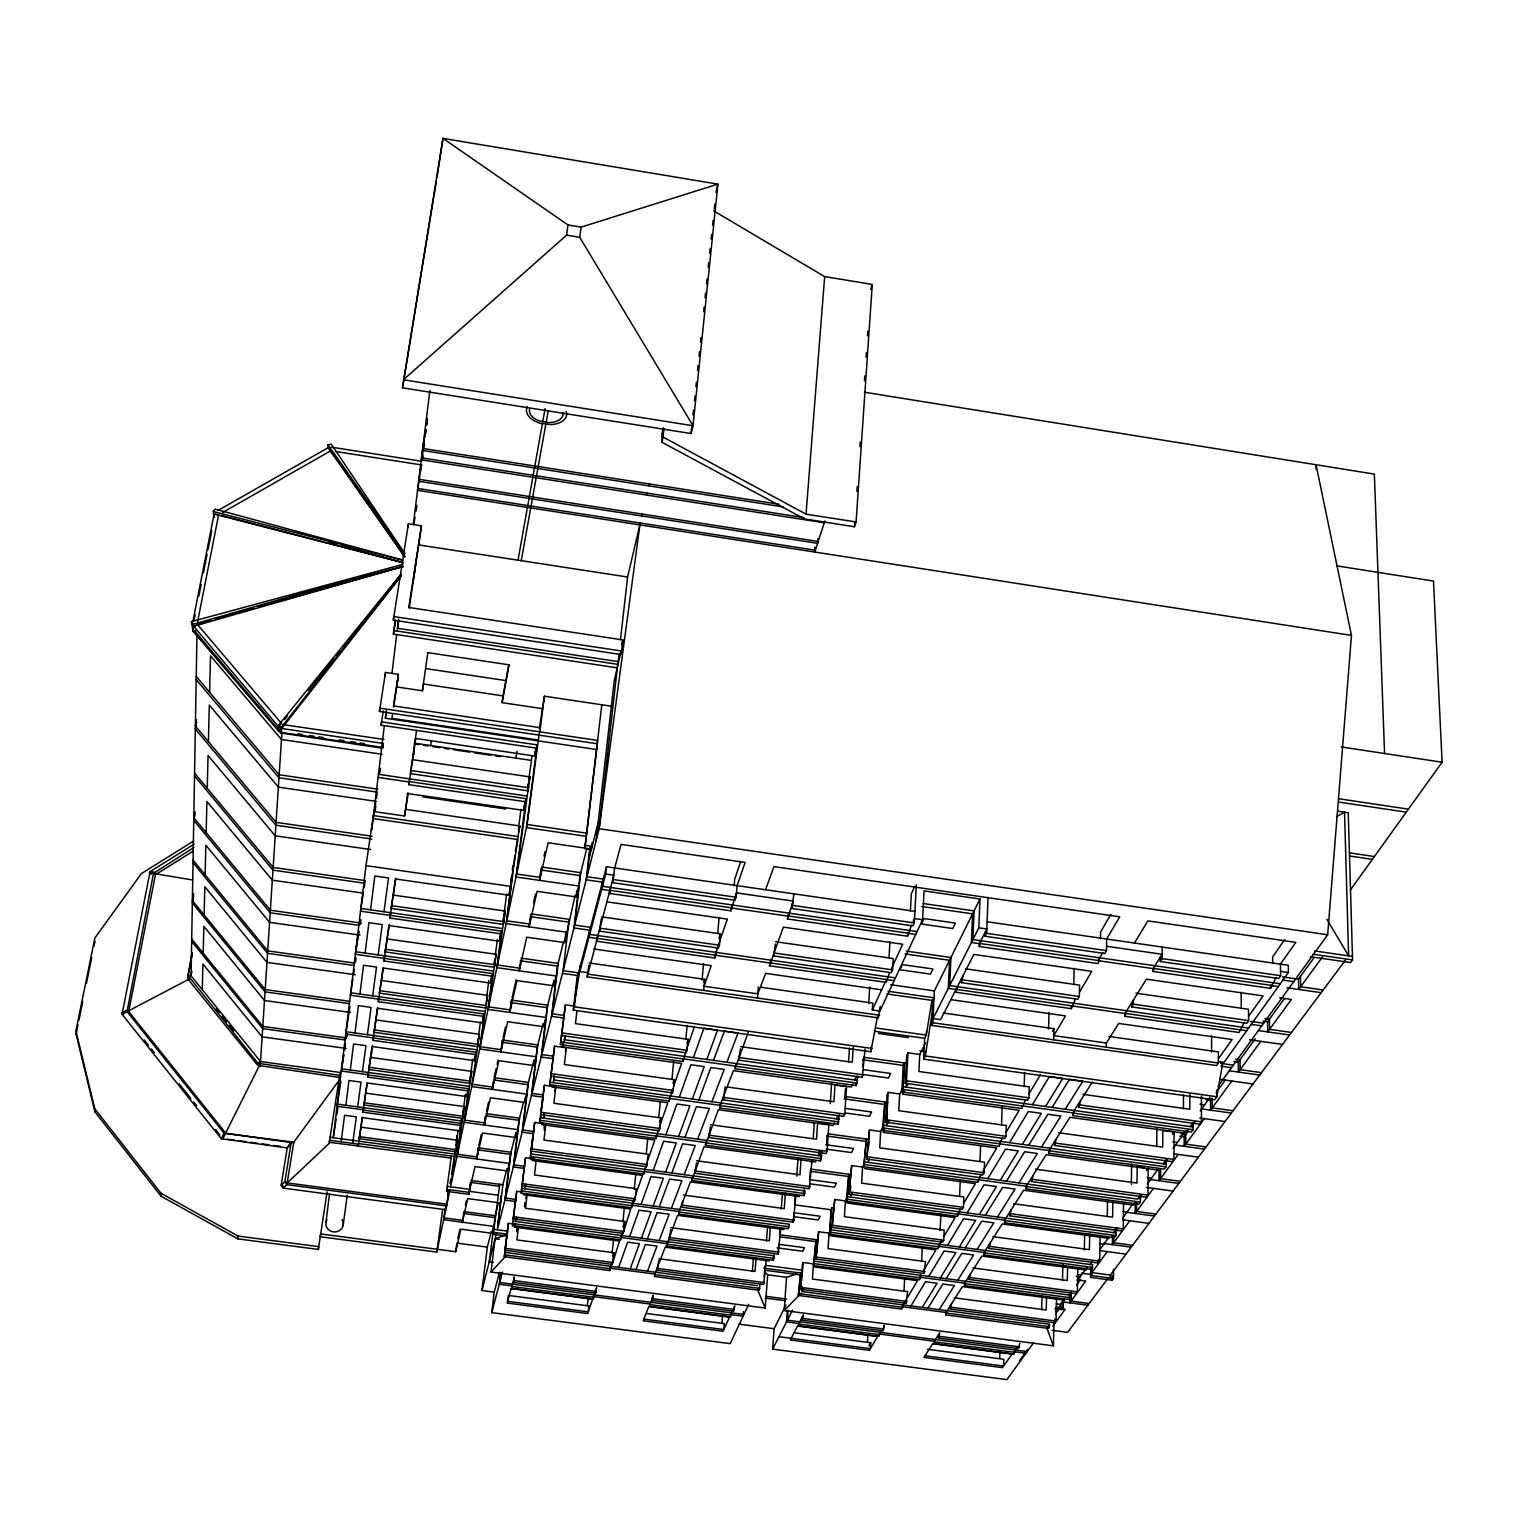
<?xml version="1.0" encoding="UTF-8"?>
<svg xmlns="http://www.w3.org/2000/svg" width="1518" height="1518" viewBox="0 0 1518 1518"><rect width="100%" height="100%" fill="white"/><g stroke="black" fill="none" stroke-linecap="round" stroke-linejoin="round"><path stroke-width="1.5" d="M1189.827 1094.364L1189.827 1109.26L1082.865 1094.345M1092.429 1081.936L1072.79 1112.865L1072.733 1115.597L1191.402 1132.049L1193.11 1129.696L1193.11 1122.656M824.9 520.902L814.73 552.04L814.749 547.353M1183.452 1108.823L1183.49 1094.782M1188.404 1130.891L1184.173 1136.735L1184.154 1146.318L1204.343 1118.652M1054.63 1141.422L1054.536 1145.464L1172.351 1161.668L1174.002 1159.429L1174.097 1132.011L1162.826 1130.455L1162.731 1147.134L1058.577 1132.751M1134.458 943.039L1147.874 920.895L1295.803 942.374L1280.414 964.12L1280.604 975.695L1278.592 978.522L1160.283 961.501L1160.321 957.156M1160.283 961.501L1162.105 958.617L1162.181 947.042M1187.455 1130.379L1185.349 1133.301L1069.962 1117.305L1048.862 1150.511L1048.805 1153.187L1164.439 1169.069L1166.071 1166.849L1166.109 1159.524M1276.107 977.573L1270.547 988.351L1153.111 971.482L1153.13 968.598L1162.124 954.272L1106.565 946.264M1153.111 971.482L1154.913 965.752M1156.735 1146.413L1156.868 1128.064M1158.651 1170.169L1046.187 1154.724L1026.168 1186.222L1026.092 1188.841L1138.88 1204.191L1140.416 1202.085L1140.473 1195.14M1031.652 1177.607L1031.538 1181.554L1146.413 1197.228L1147.969 1195.083L1148.196 1168.215L1146.64 1170.378M1131.365 1184.344L1131.593 1164.097M1135.881 993.189L1248.498 1009.261L1248.612 1020.608L1246.695 1023.284L1131.688 1006.908L1133.396 1004.176L1133.453 999.926M1135.217 1204.21L1135.122 1213.432L1153.414 1188.404M1136.659 1202.237L1136.565 1211.459L1155.9 1214.096M1244.38 1022.221L1239.124 1032.487L1124.914 1016.263L1124.952 1013.455L1146.47 979.186L1263.09 995.903L1248.574 1016.339M1009.831 1211.952L1009.698 1215.823L1121.764 1230.984L1123.244 1228.954L1123.586 1202.598M1124.914 1016.263L1126.641 1010.76M1131.688 1006.908L1131.745 1002.658M1110.341 1278.061L1110.398 1275.082L1345.29 960.344M1112.846 1201.136L1112.618 1217.17L1013.645 1203.755M1090.721 1267.72L1090.55 1277.378L1112.087 1280.243L1112.144 1275.556M1112.466 1235.576L1112.352 1244.627L1129.771 1220.776M1113.814 1235.956L1113.719 1242.749L1132.618 1245.31M1112.087 1280.243L1113.415 1278.46L1113.548 1269.048M1135.198 1202.522L1133.301 1205.159L1023.625 1190.226L1004.612 1220.149L1004.536 1222.711L1114.573 1237.568L1116.034 1235.557L1116.128 1228.517M192.255 624.543L278.61 726.837L281.741 728.507L383.276 743.459L382.783 747.368L281.475 732.473L278.363 730.803L193.241 631.507L191.439 621.602L402.555 564.449L192.255 624.543L191.439 621.602M470.675 1182.674L468.986 1194.324L446.558 1191.326L451.377 1156.071L450.979 1158.063L329.33 1142.276L340.089 1072.429L260.508 1061.537L191.078 975.846L187.909 975.391L257.889 1063.264L339.634 1075.313L339.387 1077.4L257.756 1065.37L188.441 979.717L187.909 975.391L192.16 952.564M188.441 979.717L188.479 977.516L191.078 975.846L191.913 971.349M985.334 931.938L985.163 936.283L1104.781 953.513L1106.489 950.61L1106.679 939.016L1119.734 916.815L773.933 866.607L765.527 889.757M1106.299 1047.211L1106.375 1043.037L1118.671 1023.436L1232.104 1039.526L1218.385 1058.843M1107.286 1215.975L1107.533 1200.529M196.031 633.936L196.069 631.886M191.078 975.846L196.942 635.644M1090.55 1277.378L1091.859 1275.575L1091.992 1268.156M1109.222 1238.403L1002.203 1223.963L984.119 1252.426L984.025 1254.95L1091.461 1269.333L1092.884 1264.892L830.631 1229.751M1079.431 992.222L1091.765 971.349L973.854 954.442L940.629 1019.641L933.039 1018.578L978.825 927.84L986.833 928.997L979.376 943.627L979.262 946.511L1097.988 963.569L1099.734 957.82M1100.474 938.712L1100.607 931.995L1110.872 914.348M989.072 1244.627L988.939 1248.422L1098.33 1263.09L1098.387 1259.295M1098.33 1263.09L1099.734 1261.173L1100.17 1235.291M1084.345 1249.864L1084.611 1235.785M1089.696 1233.887L1089.393 1249.637L992.848 1236.639M961.634 978.408L961.463 982.658L1077.723 999.224L1079.336 996.491L1079.583 985.144L965.695 968.864M1201.421 1096.186L1201.44 1121.821L1199.713 1124.193L1078.786 1107.4L1078.881 1103.282M1078.786 1107.4L1080.399 1100.873M969.3 1275.727L969.167 1279.465L1076.015 1293.678L1077.363 1291.837L1077.818 1268.763M1054.915 1308.649L1061.993 1309.579L1062.145 1302.729M1061.993 1309.579L1063.264 1307.833L1063.473 1298.706M905.07 953.911L949.566 960.287L948.295 988.351L956.017 989.432L955.904 992.26L1071.329 1008.654L1071.404 1005.846M1067.59 1267.283L1067.287 1280.528L973.038 1267.947M1073.795 984.1L1074.156 968.275M1086.3 1270.035L981.804 1256.05L964.594 1283.165L964.48 1285.632L1069.431 1299.579L1069.583 1292.786M1072.733 1115.597L1074.308 1110.474M1069.431 1299.579L1070.816 1295.271L814.654 1261.211M202.292 989.679L202.919 964.025L262.102 1036.851L346.237 1048.426M203.184 953.19L203.848 926.303L264.474 1000.514L350.62 1012.468M204.133 914.937L204.816 886.74L266.959 962.393L355.212 974.746M205.12 874.804L205.841 845.184L269.559 922.337L360.051 935.107M206.163 832.642L206.922 801.485L272.31 880.193L362.802 893.077M207.245 788.297L208.061 755.49L275.194 835.792L370.487 849.511M208.402 741.581L209.294 705.073L278.363 787.121L376.35 801.371M209.598 692.322L210.509 655.795L281.456 739.494L382.081 754.275M214.019 517.619L213.241 511.509L215.082 509.118L402.612 560.047M796.514 1274.095L786.533 1277.302L784.161 1310.527L1053.416 1345.859L1053.985 1322.083M950.477 1305.385L950.306 1309.028L1054.725 1322.823L1054.82 1319.161M1054.725 1322.823L1056.016 1321.058L1056.566 1298.421M1060.171 1307.415L1060.228 1304.398L1064.213 1298.915M1062.505 1280.547L1062.866 1264.418M1046.547 1296.979L1046.225 1309.996L954.158 1297.795M1048.805 1153.187L1050.304 1148.253M1053.72 1039.792L1054.004 1028.673L943.247 1013.018M1064.46 1300.167L962.393 1286.619L945.961 1312.463L945.866 1314.892L1048.426 1328.421L1048.502 1325.992M1048.426 1328.421L1049.754 1324.246L801.959 1291.552L802.244 1286.903M1054.536 1145.464L1056.092 1139.145M1048.54 1028.957L1048.995 1012.468M1041.671 1309.806L1042.031 1296.239M1026.092 1188.841L1027.534 1184.078M1031.538 1181.554L1033.037 1175.425M1019.792 1343.278L1018.483 1348.553L938.504 1338.079L939.756 1332.785L934.329 1341.248L934.215 1343.62L1013.739 1354.037L1013.815 1351.646L1026.016 1353.24M1013.739 1354.037L1017.402 1346.637M901.825 1091.897L903.077 1089.469L904.462 1062.942L903.229 1065.408L901.825 1091.897L1021.804 1108.52L1025.485 1099.772M1024.176 1086.622L1024.612 1072.562M919.756 1054.441L907.973 1052.809L906.72 1055.295L905.259 1083.283L1027.515 1100.265L1028.957 1097.837L1029.299 1086.888L918.902 1071.499L919.756 1054.441L925.714 1042.714M1009.698 1215.823L1011.14 1209.903M529.497 409.063L529.421 411.739A17.021 10.247 8.3 0 0 539.383 420.96L547.979 422.573A17.021 10.247 8.3 0 0 562.893 415.363L563.026 412.687M1000.628 1141.422L999.167 1146.356L882.3 1130.303L884.918 1102.011L883.476 1128.007L882.3 1130.303M1001.519 1124.99L1002.146 1106.622M899.681 1093.985L888.201 1092.391L887.024 1094.763L885.506 1122.181L1004.593 1138.576L1005.96 1136.28L1006.32 1125.54L898.789 1110.702L899.681 1093.985L902.812 1087.837M999.717 1358.42L999.945 1351.494M1004.536 1222.711L1005.922 1218.119M988.939 1248.422L990.324 1242.654M880.649 1131.479L869.472 1129.942L866.759 1159.088L982.848 1174.913L984.157 1172.731L984.537 1162.2L879.738 1147.855L880.649 1131.479L882.622 1127.589M984.025 1254.95L985.353 1250.49M979.262 946.511L980.856 940.724M969.167 1279.465L970.495 1273.868M985.163 936.283L986.662 933.342L988.047 897.442M863.78 1166.754L866.399 1139.069L863.78 1166.754L977.706 1182.256L977.82 1179.638L1026.168 1186.222M977.706 1182.256L981.045 1174.211M980.021 1161.384L980.628 1145.616M862.585 1167.057L851.674 1165.577L848.979 1194.097L962.203 1209.41L963.437 1207.341L963.854 1197L861.636 1183.148L862.585 1167.057L864.653 1162.997M978.825 927.84L979.983 899.017L924.064 890.895L922.602 919.737L879.909 1011.083L872.319 1010.001L872.717 1003.056L760.689 987.231M964.48 1285.632L965.752 1281.306M945.866 1314.892L947.08 1310.698M961.463 982.658L963.057 975.619M950.306 1309.028L951.596 1303.601M943.911 1236.43L955.145 1217.607L847.082 1203.034L848.79 1174.268L846.19 1201.345L957.327 1216.354L960.514 1208.632M957.327 1216.354L958.655 1211.725M959.604 1195.956L960.249 1180.492M938.504 1338.079L938.655 1334.474M845.393 1200.909L834.748 1199.467L832.092 1227.398L942.564 1242.217L943.741 1240.244L944.196 1230.111L844.425 1216.677L845.393 1200.909L847.367 1197.057M955.904 992.26L957.422 986.7M834.691 1208.1L832.035 1207.74L831.029 1209.751L829.454 1234.248L937.934 1248.783L941.558 1240.377M940.116 1230.472L940.856 1214.02M934.215 1343.62L935.411 1339.559M1108.804 1036.433L1218.347 1051.917L1218.404 1063.017L1216.601 1065.541L931.521 1025.371L932.716 1000.457L934.044 997.8L888.011 991.273M919.472 1279.655L920.705 1275.329L919.472 1279.655L813.534 1265.576L816.096 1239.618L780.423 1234.855M931.521 1025.371L932.849 1022.752L934.367 990.893L979.983 899.017M921.616 1261.762L922.28 1247.91M831.124 1229.049L829.037 1233.128L818.638 1231.743L816.001 1259.086L923.874 1273.431L924.064 1269.712L935.885 1249.902L830.384 1235.785L831.086 1224.817M923.874 1273.431L925.468 1261.61L828.05 1248.612L829.037 1233.128M1222.787 1062.372L1216.905 1096.736L1214.666 1099.81L923.627 1059.128L924.652 1038.312L926.284 1035.086L931.919 1000.495M926.492 1030.95L926.284 1035.086L875.867 1028.009M763.763 1268.137L800.688 1273.033L798.354 1295.442L901.882 1309.104L903.058 1304.892M903.969 1291.59L904.671 1278.004M906.075 1303.203L907.631 1291.647L812.434 1279.048L813.458 1263.849L803.288 1262.483L802.377 1264.342L800.65 1289.275L906.075 1303.203L906.246 1299.541L901.996 1306.675L945.961 1312.463M910.383 911.464L911.331 893.855L914.728 886.341M1006.092 1132.257L1019.204 1110.284L902.603 1094.117L902.831 1089.81M903.286 1081.195L903.855 1070.418M792.187 904.102L791.865 908.466L912.944 925.885L914.329 922.925L916.322 884.785M907.973 1052.809L906.151 1087.135L908.03 1083.454M882.888 1330.793L884.102 1325.48L882.888 1330.793L802.206 1320.224L803.364 1314.873L798.866 1323.506L798.715 1325.897L878.922 1336.39L880.061 1332.311M735.414 895.924L736.477 892.888L793.345 901.085L787.387 918.959L907.574 936.226L907.726 933.342L915.715 934.481M907.574 936.226L911.54 925.088M793.914 1332.709L870.725 1342.747L870.402 1348.648L778.943 1336.713M773.971 951.653L773.63 955.923L891.294 972.677L892.584 969.869L893.21 958.522L775.622 941.729M885.506 1122.181L886.683 1119.848L888.201 1092.391M887.252 1111.726L886.493 1125.73L889.15 1120.493M327.091 1191.82L318.325 1249.447L237.928 1238.897L238.098 1236.069L161.041 1193.319L94.761 1108.766L75.9 1030.912L94.875 938.029L141.326 873.628L193.583 841.048M587.618 972.677L579.876 971.577L605.701 874.026L613.898 875.222L587.143 976.852L878.429 1017.895L880.174 1006.453M891.521 968.408L902.698 944.234L783.364 927.137L769.417 965.771L886.227 982.374L886.379 979.546L872.319 1010.001M889.017 957.706L889.928 941.862M867.442 1342.367L867.822 1335.802M914.937 911.331L606.498 866.778L576.897 978.939L573.349 1010.153L870.82 1051.746L871.104 1047.116M866.759 1159.088L869.472 1129.942M868.77 1146.318L869.036 1141.745M748.355 1032.088L735.016 1068.767L856.247 1085.579L856.418 1082.846M848.979 1194.097L851.674 1165.577M850.535 1190.34L850.801 1185.843M856.247 1085.579L857.841 1076.072M862.945 1066.68L863.476 1058.008M739.114 1056.035L738.773 1060.152L862.319 1077.306L865.032 1049.147M868.713 1003.55L869.7 987.042M400.942 574.221L278.098 725.813L278.363 730.803L280.28 729.646M844.824 1098.349L845.412 1088.994M723.706 1095.844L723.365 1099.867L843.685 1116.432L844.786 1114.079L846.532 1086.622L835.014 1085.028L833.913 1101.745L727.52 1087.059M848.543 1062.145L849.435 1048.084M853.211 1047.287L852.281 1062.22L740.651 1046.661M257.756 1065.37L257.889 1063.264L260.508 1061.537L281.931 732.416L277.377 727.122M382.783 748.279L280.963 733.004L281.096 731.031L280.147 731.619L194.702 630.976M829.454 1234.248L832.035 1207.74M852.736 1083.966L851.313 1087.002L733.441 1070.664L720.044 1105.313L719.817 1107.988L837.898 1124.212L838.069 1121.536M837.898 1124.212L839.454 1114.554M832.092 1227.398L834.748 1199.467M259.882 1066.528L260.508 1061.537M281.475 732.473L281.228 727.483L278.098 725.813M816.001 1259.086L818.638 1231.743M826.57 1144.97L827.177 1135.787M709.115 1133.566L708.773 1137.532L826.001 1153.528L827.063 1151.289L828.847 1124.364L817.614 1122.808L816.513 1139.202L710.576 1124.724M830.27 1103.662L831.636 1082.979M663.518 428.304L662 442.307L804.521 518.947L854.444 526.746L856.076 521.964L872.281 284.416L824.654 276.599L713.631 210.831M802.206 1320.224L802.453 1316.618M819.208 1151.061L818.904 1155.653L821.257 1150.663M834.52 1122.58L833.154 1125.483L718.356 1109.715L705.415 1145.179L820.498 1160.853L820.972 1153.661M813.534 1265.576L816.096 1239.618M820.498 1160.853L822.016 1151.46M815.356 1254.058L815.925 1245.443M815.925 1161.972L704.029 1146.735L691.734 1180.511L803.971 1195.653L804.445 1188.594M803.971 1195.653L805.128 1190.985L531.11 1153.965M798.354 1295.442L800.688 1273.033M800.65 1289.275L803.288 1262.483M798.715 1325.897L799.758 1321.799M802.282 1286.847L801.959 1291.552L803.8 1287.928M809.815 1180.34L810.574 1169.088M854.444 526.746L854.767 522.04M856.873 491.396L857.196 486.69M859.928 446.615L860.251 441.909M864.444 380.62L864.767 375.914M866.057 357.053L866.38 352.347M867.518 335.839L867.841 331.133M813.231 1138.557L814.312 1122.77M695.263 1169.391L694.921 1173.262L809.246 1188.727L812.054 1160.188L811.048 1162.333M799.569 1196.62L690.443 1181.896L678.963 1211.554L678.736 1214.077L788.259 1228.745L789.379 1224.229L522.002 1188.385M682.113 1203.432L681.753 1207.246L793.288 1222.199L793.876 1213.964M794.654 1202.92L795.128 1196.298M796.741 1176.108L797.994 1158.405M787.311 1310.338L786.495 1321.893L798.866 1323.506M793.288 1222.199L796.096 1194.249M788.032 1310.907L787.387 1320.167L1027.212 1351.589M801.106 1158.689L799.967 1174.78L696.667 1160.777M781.258 1209.106L782.282 1194.989M669.571 1235.823L669.229 1239.561L778.127 1254.039L778.715 1245.974M779.512 1235.14L779.986 1228.631M778.127 1254.039L780.726 1228.992M1033.625 1342.747L1006.908 1379.615L772.605 1349.141L774.104 1328.705L785.982 1305.025M785.413 1192.806L784.256 1208.594L683.479 1195.045M770.29 1227.493L769.303 1240.775L670.899 1227.645M505.57 1234.893L495.096 1238.726L490.997 1272.046L765.205 1308.042L767.691 1274.797L764.56 1271.97M784.009 1229.58L677.502 1215.33L666.364 1246.031L773.288 1260.244L773.801 1253.451M773.288 1260.244L774.37 1255.86L513.35 1221.155M814.73 552.04L815.09 547.334M769.209 1260.965L665.207 1247.151L654.789 1274.057L654.562 1276.505L759.038 1290.262L759.209 1287.833M759.038 1290.262L760.233 1283.867M787.387 918.959L788.753 913.096M817.936 538.605L817.576 543.311L418.664 481.244L421.226 464.963M766.476 1241.06L767.52 1227.208M764.256 1276.467L765.053 1265.841M657.636 1266.695L657.294 1270.357L763.668 1284.399L766.229 1259.864M791.865 908.466L793.895 893.855M773.63 955.923L775.432 944.082M752.378 1271.515L753.44 1257.91M756.059 1258.403L755.053 1271.439L658.945 1258.726M769.417 965.771L770.727 960.135M743.497 1311.59L743.118 1316.201L730.708 1314.588L733.118 1309.37M856.076 521.964L806.039 514.147L824.654 276.599M1218.062 1086.262L1327.662 934.765L1351.456 635.397L1316.049 464.736L1316.163 469.423M733.915 1307.624L734.731 1305.878L733.63 1311.229L652.19 1300.546L653.233 1295.177L649.552 1306.372L730.519 1316.979L731.505 1312.861M757.463 998.028L758.355 986.89M735.016 1068.767L736.192 1063.549M738.773 1060.152L740.461 1048.938M721.942 1323.354L722.663 1314.588M723.365 1099.867L725.206 1086.736M589.8 848.277L586.195 879.814L602.437 882.148L601.64 889.358L609.781 890.516L609.458 893.4L730.993 910.857L734.788 897.745M730.993 910.857L732.283 904.975M734.124 885.81L734.712 879.093L740.689 861.655M736.097 897.252L737.103 885.639L745.129 862.414L621.033 844.406L614.695 867.973L612.589 882.66L735.054 900.288L736.097 897.252L613.424 879.567M719.817 1107.988L720.955 1102.96M599.971 926.872L599.496 931.122L718.431 948.067L719.437 945.202L720.424 933.836L601.545 916.853M705.415 1145.179L706.515 1140.322M708.773 1137.532L710.386 1126.906M691.734 1180.511L692.796 1175.805M694.921 1173.262L696.477 1162.921M586.688 848.847L580.009 875.62L573.975 927.953L589.762 930.211L588.965 937.27L596.859 938.39L596.555 941.217L714.617 957.991L718.071 945.942M715.851 952.336L714.617 957.991M717.729 933.247L719.134 917.384M678.736 1214.077L679.741 1209.523M702.075 980.002L703.574 963.494M681.753 1207.246L682.891 1201.383M703.707 990.438L704.713 979.319L589.136 962.981M575.398 1006.263L565.379 1004.859L560.427 1044.555L682.986 1061.537L683.233 1058.824L735.243 1066.034M682.986 1061.537L686.098 1050.646M666.364 1246.031L667.332 1241.629M685.832 1039.469L687.142 1025.39M669.229 1239.561L670.709 1229.732M687.274 1050.342L562.134 1032.942L561.451 1035.504L686.383 1052.866L688.28 1039.356L575.474 1023.625L576.935 1010.817M669.153 1101.024L672.74 1088.823L672.36 1092.846L550.749 1076.11L551.395 1073.681L673.195 1090.455L674.22 1079.696L564.411 1064.535L566.328 1047.781L554.601 1046.149L549.82 1084.63L669.153 1101.024L670.235 1095.977M649.552 1306.372L650.463 1302.235M671.943 1079.488L673.688 1061.082M652.19 1300.546L652.531 1296.96M654.562 1276.505L655.51 1272.236M657.294 1270.357L658.736 1260.756M544.393 1085.294L540.598 1114.591L659.078 1130.758L659.875 1128.481L660.88 1117.912L553.918 1103.282L555.816 1086.869L544.393 1085.294L539.763 1122.637L656.042 1138.462L656.288 1135.843L705.642 1142.561M656.042 1138.462L658.869 1128.5M658.774 1117.438L660.311 1101.632M543.596 1123.643L534.697 1122.428L530.237 1158.708L643.594 1174.002L643.841 1171.422L691.961 1177.93M643.594 1174.002L646.858 1162.845L646.478 1166.716L530.977 1151.099L534.697 1122.428M646.288 1153.452L647.806 1137.95M646.478 1166.716L648.243 1154.211L543.956 1140.056L545.835 1123.946L544.165 1130.17M534.184 1158.898L525.494 1157.722L521.167 1192.977L631.754 1207.797L632.721 1203.224M634.239 1189.334L635.644 1175.217M536.082 1161.46L534.488 1175.008L636.213 1188.689L635.207 1198.84L522.382 1183.717L521.831 1185.786L634.486 1200.909L634.866 1197.095L632.019 1205.254L678.963 1211.554M520.959 1191.877L516.727 1191.307L512.534 1225.614L620.501 1239.94L622.797 1231.629M620.501 1239.94L621.431 1235.538M622.911 1221.914L624.315 1208.043M516.727 1191.307L513.141 1218.802L623.101 1233.432L630.691 1209.068L523.141 1194.666M623.101 1233.432L624.79 1221.497L525.494 1208.252L527.069 1194.951M338.912 1080.55L293.79 1142.219L291.152 1142.561L287.225 1147.969L281.172 1185.273L283.24 1188.12L445.912 1209.751L446.102 1207.986M445.912 1209.751L448.93 1190.435M691.069 433.541L693.024 425.742L717.9 184.133L442.971 138.385L402.498 387.83L691.069 433.541L691.791 426.52M693.005 414.812L693.498 410.126M694.466 400.752L694.94 396.065M695.908 386.711L696.401 382.024M697.597 370.316L698.09 365.629M699.058 356.275L699.532 351.588M700.5 342.214L700.993 337.546M703.65 311.778L704.124 307.11M705.092 297.737L705.585 293.05M706.534 283.695L707.027 279.008M708.242 267.301L708.716 262.614M709.684 253.259L710.177 248.572M711.145 239.199L711.619 234.531M712.587 225.157L713.062 220.471M714.276 208.763L714.769 204.095M514.583 1224.134L508.378 1223.318L504.318 1256.695L609.762 1270.585L611.963 1262.596M609.762 1270.585L610.653 1266.316M612.134 1252.957L613.538 1239.333M508.378 1223.318L504.849 1250.225L612.228 1264.418L619.477 1241.079L514.488 1227.151L515.475 1223.47M612.228 1264.418L613.879 1252.748L516.917 1239.921L518.473 1226.867M595.568 1293.127L596.574 1287.738L595.568 1293.127L513.426 1282.368L514.355 1276.961L511.585 1288.327L593.253 1299.01L595.341 1291.306M593.253 1299.01L594.107 1294.854M587.371 1305.784L588.301 1296.998M609.458 893.4L610.597 887.48M612.589 882.66L613.063 878.296M662.854 428.55L662.171 434.831L662.759 432.269M663.214 428.076L662.152 437.848L662.759 435.286M662 442.307L664.125 428.74M596.555 941.217L597.637 935.524M605.701 874.026L606.498 866.778M599.496 931.122L601.337 918.637M579.876 971.577L580.673 964.632L573.349 1010.153M596.1 840.782L614.24 680.652L621.204 650.349L620.729 654.505L393.314 620.141L393.75 616.555L621.583 651.013L622.816 639.913L408.759 607.466L421.473 525.778L408.418 523.767L393.314 620.141M618.206 660.121L599.155 828.714L497.373 1229.751L502.913 1184.723L506.898 1168.746M620.501 639.647L627.579 577.011L640.311 523.027M587.143 976.852L588.87 965.296M592.153 842.509L591.356 849.511L584.828 848.562L597.694 740.442L379.842 708.128L379.462 711.468L596.916 743.706M673.575 1086.414L681.601 1063.492L562.476 1046.984L562.969 1042.657M584.828 848.562L601.811 704.788M564.089 1042.43L564.905 1035.352M590.312 847.48L586.973 876.759L603.253 879.093L602.437 886.303L917.081 931.559M539.763 1122.637L543.33 1094.952L531.983 1093.396L537.789 1044.934L502.572 1040.039L500.864 1051.898L507.676 1021.709L543.596 1026.718L545.911 1017.458L488.037 1009.394L492.686 973.626L490.694 983.095L383.01 967.991L378.684 999.167M544.051 1113.567L543.539 1118.121L544.45 1114.667M544.089 1127.988L544.601 1123.737M520.769 960.154L519.175 970.799L526.765 937.213L564.658 942.583L575.113 895.316M549.82 1084.63L554.601 1046.149M553.387 1082.638L554.241 1075.275M530.105 918.694L529.099 926.853L537.125 891.332L576.081 896.91L576.802 890.724M560.427 1044.555L565.379 1004.859M329.33 1142.276L329.577 1140.265L358.495 1144.155L362.214 1117.646L459.764 1130.853L461.377 1123.092L457.013 1156.336L509.384 1163.395L507.505 1170.966L474.944 1166.583L469.802 1189.391L447.355 1186.393M385.098 675.833L385.496 672.455L398.399 674.371L396.805 686.952L422.402 690.785L423.427 683.992L503.046 695.889L508.758 664.751M524.526 1206.867L525.038 1202.446M530.237 1158.708L533.501 1133.718M553.482 1056.186L541.831 1054.574L547.694 1005.163L511.566 1000.115L509.763 1012.43L516.955 980.609L553.842 985.789L554.317 981.804M563.633 941.293L557.467 966.036L551.546 1016.358L563.482 1018.009M564.658 942.583L565.834 932.45M318.325 1249.447L318.647 1246.639L238.098 1236.069M536.518 748.127L381.113 725.168L381.511 721.885L537.182 744.902L526.442 827.614L586.46 836.342M617.333 667.844L393.39 634.088L395.287 621.223M383.276 743.459L382.783 747.368M493.35 1081.841L492.382 1089.393L498.872 1060.721L533.881 1065.541L534.564 1059.811M516.518 1217.189L515.987 1221.516L517.05 1217.569M543.159 1023.417L537.239 1047.154L531.433 1095.56L542.761 1097.116L543.33 1094.952M517.277 1227.815L516.803 1231.838L518.245 1226.468M521.167 1192.977L525.494 1157.722M511.585 1288.327L512.363 1284.152M525.247 1184.344L524.716 1188.765L525.816 1184.609M553.899 980.362L547.087 1007.667L541.224 1057.021L552.856 1058.615M515.475 851.105L519.839 825.963L405.572 809.36L404.585 816.02L373.921 811.561L366.009 865.639L333.258 1137.741L336.104 1119.202M407.981 527.467L408.418 523.767M371.872 827.367L371.512 830.289L375.724 802.661M373.561 814.54L384.339 725.642M596.859 749.55L385.382 718.242L386.35 710.272M375.212 810.65L375.781 806.001M379.823 772.89L380.392 768.241M391.948 673.404L396.672 634.581M398.665 619.04L397.545 628.3L618.471 661.639M515.892 1132.656L510.503 1154.287L504.906 1200.093L515.437 1201.497L515.949 1199.505L505.418 1198.1L511.016 1152.257L478.303 1147.836L476.671 1158.993L482.534 1133.016L515.854 1137.532L516.424 1132.921M523.501 1102.182L518.985 1120.322L513.312 1166.963L524.089 1168.424L524.64 1166.336L513.843 1164.875L519.517 1118.178L486.007 1113.624M500.693 1272.691L499.289 1284.285L511.87 1285.936M500.883 1273.223L499.764 1282.501L743.934 1314.474M504.318 1256.695L506.196 1243.261M506.765 1238.707L507.676 1231.117L494.166 1229.333M518.985 1120.322L485.513 1115.768L484.337 1125.047L490.504 1097.78L524.64 1102.447L525.209 1097.742M533.938 1060.38L527.866 1084.649L522.135 1132.181L533.197 1133.68L533.767 1131.479L522.704 1129.98L528.435 1082.41L494.09 1077.685L496.082 1068.843M326.066 1221.838L329.52 1193.679M413.313 524.526L429.86 390.543M493.312 1234.248L493.786 1232.369L507.316 1234.153L506.803 1236.05L493.312 1234.248L499.726 1184.306L499.232 1186.241L470.504 1182.408L468.986 1194.324M540.617 872.053L539.592 880.364L548.093 842.756L588.187 848.562M497.733 1224.893L501.319 1195.615L500.428 1199.22M748.716 1304.36L730.177 1343.639L491.737 1312.634L494.242 1292.141L499.479 1272.255M392.498 713.802L391.929 718.356L537.884 739.968M494.242 1292.141L481.946 1290.547L487.354 1247.113L491.301 1231.307M345.857 1105.256L348.988 1080.493L361.018 1082.144L357.679 1106.869M350.297 1070L353.599 1044.005L365.933 1045.693L362.423 1071.67M354.984 1032.98L358.438 1005.637L371.094 1007.402L367.413 1034.707M359.918 994.043L363.542 965.258L376.521 967.08L372.65 995.827M365.098 953.057L368.931 922.697L382.251 924.595L378.172 954.898M370.563 909.832L374.832 876.019L388.532 877.973L383.978 911.73M415.42 738.431L534.545 756.021L535.114 751.562M493.616 1081.461L492.895 1087.135L472.231 1084.307M456.14 1148.139L450.561 1186.829L527.107 824.483L539.269 733.251M539.307 728.754L544.412 696.193L612.399 706.363M539.896 731.866L544.412 696.193M502.572 1040.039L501.357 1049.678L480.162 1046.737L484.432 1013.986L350.411 995.22L352.859 978.844M511.566 1000.115L510.333 1009.925L488.568 1006.889L494.83 963.38M413.807 578.491L416.236 559.497M409.215 608.016L421.473 525.778M391.246 908.447L393.219 895.089L505.247 911.066L503.881 921.654L391.625 905.696L391.246 908.447L503.312 924.386L503.824 920.401L497.43 965.012L519.763 968.161M363.39 892.148L360.525 911.179L501.794 931.16L501.225 933.836L389.917 918.048L395.382 878.96L509.099 895.222L510.276 886.095M510.845 881.541L511.433 876.968M512.325 870.118L512.913 865.564M514.906 855.507L506.177 923.589L567.239 932.28M512.667 874.71L506.765 920.8L529.725 924.064L530.996 913.874L569.117 919.301L563.121 970.685L578.51 972.848M518.359 829.682L520.959 809.36M478.303 1147.836L477.126 1156.944L457.43 1154.287L463.142 1114.724L462.667 1118.349L363.941 1104.933L364.225 1102.808L463.104 1116.242L464.375 1106.584L365.686 1093.131M407.298 793.478L523.596 810.365L524.184 805.811M485.703 1115.939L484.83 1122.903L464.641 1120.151L470.466 1079.678L469.992 1083.359L368.855 1069.507L370.639 1057.42L471.737 1071.329L469.992 1083.359M415.723 738.754L410.429 773.63L527.979 790.84L528.492 786.779L516.632 874.026L540.256 877.423L541.546 867.025L580.749 872.679L574.696 925.069L590.521 927.327L589.724 934.405L895.43 977.877M528.207 783.8L527.6 788.487L530.01 776.912L412.498 759.664M528.795 779.114L532.097 755.926M527.979 790.84L530.01 776.912M373.295 1037.876L377.413 1008.275L482.363 1022.866L483.274 1015.959M381.341 980.457L487.62 995.334L486.31 1005.542L379.823 990.666L379.462 993.151L485.798 1007.971L486.291 1004.157L479.688 1048.976L536.082 1056.775L533.881 1065.541M486.557 997.952L488.834 980.495M449.707 1190.909L436.786 1252.084L320.279 1236.753L320.621 1233.925L455.723 1251.724L456.842 1243.09L487.354 1247.113M490.694 983.095L491.604 976.074M494.754 959.528L494.185 963.968L496.196 954.31L387.128 938.921M495.342 955.088L497.354 939.528M494.318 967.289L494.868 964.708L385.553 949.319L385.192 951.919L494.318 967.289L496.196 954.31M462.497 1222.787L463.939 1211.573L495.172 1215.728L489.251 1261.781L493.445 1262.331M358.874 931.464L355.326 954.31L492.876 973.645L492.344 976.207L383.959 960.97L388.912 925.544L499.479 941.198L500.333 934.481M506.614 894.083L503.122 921.255L505.247 911.066M454.774 1153.832L455.381 1149.259M456.292 1142.409L457.184 1135.54L456.254 1140.056M456.064 1145.54L458.094 1130.132M455.666 1151.707L456.083 1149.695L359.519 1136.659L359.235 1138.69L455.666 1151.707L457.335 1140.208L360.942 1127.172M459.764 1130.853L461.301 1119.183M465.381 1094.326L462.724 1114.478L464.375 1106.584M340.905 1081.195L337.034 1106.224L363.295 1109.791L367.033 1082.96L466.937 1096.603L467.506 1092.163M437.013 177.283L442.971 138.385L567.979 224.968L566.612 235.138L403.39 379.785L693.024 425.742L579.724 237.282L581.071 227.131L717.9 184.133L715.965 192.388M472.705 1059.09L470.011 1079.621L471.737 1071.329M343.789 1054.839L341.284 1071.025L368.172 1074.706L372.081 1046.547L474.451 1060.646L475.058 1056.13M478.189 1042.866L471.737 1086.565L526.727 1094.099L524.64 1102.447M478.265 1038.35L477.658 1042.999L479.479 1034.289L375.857 1019.925L374.035 1032.297L477.696 1046.623L478.17 1044.308L374.358 1029.944L374.035 1032.297M478.872 1033.72L480.39 1022.107M477.696 1046.623L479.479 1034.289M436.786 1252.084L442.649 1209.561M445.116 1208.366L443.617 1219.732L493.635 1226.373L491.908 1233.261L460.827 1229.144L455.723 1251.724M541.85 708.583L502.135 702.663L503.046 695.889M639.875 524.886L599.155 828.714L1327.662 934.765M343.106 1225.69L347.243 1195.273M447.658 1196.658L448.284 1192.142M358.21 1146.166L358.571 1143.566L454.565 1156.507M362.935 1112.182L363.238 1110.075L461.51 1123.415L461.074 1125.502L362.935 1112.182L363.599 1107.666M367.811 1077.154L368.115 1074.953L468.777 1088.729L468.322 1090.911L367.811 1077.154L368.476 1072.505M349.899 1006.662L345.724 1034.081L476.405 1052.297L475.931 1054.593L372.916 1040.38L373.238 1038.046M482.363 1022.866L484.261 1013.872L483.919 1016.396L378.305 1001.69L378.627 999.261M371.075 1056.357L371.701 1051.879M404.585 816.02L407.716 793.478M409.746 778.886L409.348 781.599L526.253 798.677L525.607 801.732L408.911 784.673L416.558 730.329M422.402 690.785L427.81 652.588M413.712 754.541L414.338 750.025L413.598 754.351M423.161 795.793L423.01 796.893L505.741 808.961M430.619 745.547L431.302 740.955M509.099 895.222L517.866 839.53L372.935 818.525L373.295 815.564L518.473 836.608M352.707 1143.377L356.332 1116.85L344.586 1115.256L341.152 1141.821M408.911 784.673L409.31 781.979L378.058 777.425M405.818 808.733L408.19 792.927M389.917 918.048L390.695 912.697M393.143 896.36L395.856 878.239M383.959 960.97L384.699 955.809M385.192 951.919L389.424 924.234M378.305 1001.69L379.026 996.719M379.462 993.151L383.333 967.915M372.916 1040.38L373.618 1035.561M375.667 1021.766L377.754 1007.838M368.855 1069.507L369.405 1065.807M370.506 1058.976L372.555 1045.295M363.941 1104.933L367.242 1083.207M359.235 1138.69L362.517 1117.172M364.149 887.916L365.212 880.497M398.399 674.371L393.485 705.908L540.408 727.729M358.836 931.141L355.648 951.729L493.217 971.065M359.899 924.272L360.62 919.699M393.674 707.141L397.963 677.749M359.956 924.614L360.658 920.041M353.637 974.366L354.301 969.566M355.383 962.602L356.104 957.953M343.694 1054.915L341.55 1068.805L469.1 1086.281M345.497 1043.321L344.415 1050.285L345.212 1045.579M346.92 1034.062L346.199 1038.691L347.015 1034.005M336.825 1114.573L337.888 1107.628M424.262 441.112L421.302 459.821L824.293 522.799M425.002 436.444L425.742 431.757M421.833 460.694L422.934 453.73M423.674 449.062L424.395 444.413M419.727 476.443L417.545 490.352L1351.456 635.397M420.334 472.193L421.188 467.164M422.156 460.599L422.896 455.95M381.113 725.168L383.257 710.785M397.109 631.052L398.608 621.469M413.94 523.881L415.04 516.936M416.103 510.94L416.862 505.361M385.382 718.242L386.445 711.506M376.426 798.164L377.128 793.667M379.462 711.468L385.496 672.455M393.39 634.088L395.591 620.122M425.761 429.594L422.459 450.429L783.269 506.917M426.349 425.382L427.45 418.456M424.129 441.472L421.549 457.848L803.876 517.619M424.869 436.804L425.97 429.784M426.71 425.097L427.45 420.41M283.24 1188.12L286.883 1184.685L293.79 1142.219L224.057 1133.168L127.038 1011.595L153.508 873.324L194.057 847.405M450.03 1183.585L450.77 1179.012M451.51 1174.42L454.47 1156.128M870.82 1051.746L877.594 1016.054M402.498 387.83L436.235 181.97M923.627 1059.128L925.259 1055.94L932.052 1014.271M518.018 560.18L542.381 423.712M542.723 421.871L545.095 408.589M521.243 560.673L545.797 424.376M546.157 422.383L548.15 411.321M502.135 702.663L509.08 664.846L427.734 652.607M187.89 977.611L192.122 954.803M193.678 893.609L192.369 900.572L265.195 989.565L349.595 1001.311M193.621 896.094L192.331 903.001L265.043 991.88L349.33 1003.588M490.731 806.76L490.94 805.66M194.949 811.713L193.811 817.709L270.356 910.231L361.512 923.134M195.082 813.42L193.754 820.384L270.185 912.792L358.874 925.335M196.581 719.836L195.386 726.059L276.067 822.358L372.1 836.228M196.657 722.132L195.329 729.019L275.878 825.204L371.758 839.037M291.152 1142.561L224.057 1133.168L221.286 1138.728L222.653 1139.297L225.651 1133.054L128.688 1011.576L155.424 874.71L154.305 872.224L150.092 871.636L122.066 1014.271L221.286 1138.728L287.225 1147.969L291.171 1142.561L293.79 1142.219M197.606 621.773L218.649 514.754L214.114 514.052L192.957 621.071M515.759 758.089L517.107 751.277M192.425 628.566L193.336 623.917M194.247 619.287L195.177 614.638M198.839 596.043L201.135 584.43M203.431 572.817L207.093 554.241M208.023 549.592L211.685 531.015M237.928 1238.897L161.06 1196.222L94.913 1111.84L76.09 1034.1L77.987 1024.821M78.917 1020.191L82.712 1001.652M86.507 983.095L91.706 957.592M94.078 945.999L95.027 941.369M518.511 832.338L519.839 825.963M534.545 756.021L536.215 748.013M523.596 810.365L525.949 799.037L516.025 876.987L578.813 886L576.081 896.91M446.558 1191.326L446.956 1189.391L469.423 1192.389M456.159 1145.843L457.335 1140.208M485.722 1004.499L487.62 995.334M466.937 1096.603L468.645 1088.463L464.204 1122.314L517.847 1129.601L515.854 1137.532M474.451 1060.646L476.254 1052.107M499.479 941.198L501.566 931.198L496.86 967.668L556.29 976.017L553.842 985.789M462.667 1118.349L463.104 1116.242M485.798 1007.971L486.31 1005.542M503.312 924.386L503.881 921.654M457.867 1238.555L459.916 1229.466M465.419 1205.007L466.406 1200.624M478.796 1145.654L481.244 1134.724M486.519 1111.328L488.587 1102.144M497.088 1064.422L498.075 1060M503.065 1037.895L505.494 1027.079M512.078 997.838L516.158 979.717M533.463 902.906L535.437 894.14M543.994 856.152L544.962 851.788M462.383 1222.218L467.734 1198.594L499.517 1202.844M641.962 515.987L642.418 514.109M646.896 495.077L647.351 493.16M649.059 485.912L649.514 483.976M618.414 658.205L619.515 653.632M621.716 644.486L622.816 639.913M620.729 654.505L621.583 651.013M498.435 1202.654L494.716 1217.588L463.521 1213.432M589.022 858.808L598.149 822.566M481.946 1290.547L496.443 1233.432M504.849 1250.225L505.342 1248.346L612.893 1262.54M513.141 1218.802L513.653 1216.81L623.784 1231.459M530.977 1151.099L531.566 1148.917L647.237 1164.553M512.534 1225.614L513.046 1223.641L621.166 1238.005M491.737 1312.634L502.534 1272.027M533.311 1156.507L532.23 1160.549L642.456 1175.425L635.587 1195.027M554.658 1076.319L553.691 1079.943L839.169 1119.221M562.476 1046.984L563.311 1043.815M565.436 1035.864L564.411 1039.697L857.575 1080.399M525.816 1198.366L526.822 1194.609M554.639 1091.233L555.816 1086.869M565.322 1051.462L566.328 1047.781M513.426 1282.368L513.938 1280.566L596.194 1291.363M870.687 289.483L871.749 286.105M703.783 982.032L704.713 979.319M718.944 938.124L720.424 933.836M718.811 943.798L727.369 919.111L606.726 901.825M612.665 1256.259L613.879 1252.748M622.854 1227.018L624.79 1221.497M659.4 1122.2L660.88 1117.912M672.967 1083.283L674.22 1079.696M686.952 1043.151L688.28 1039.356M647.617 1160.663L654.827 1140.037L541.793 1124.648M659.457 1126.792L667.863 1102.789L551.85 1086.85M686.762 1048.748L694.428 1026.813M634.486 1200.909L635.207 1198.84M672.36 1092.846L673.195 1090.455M618.68 1267.378L627.655 1242.16L639.42 1243.735L630.217 1268.896M629.628 1236.62L639.059 1210.188L651.108 1211.8L641.45 1238.195M641.127 1204.362L651.032 1176.583L663.385 1178.253L653.233 1205.975M653.214 1170.454L663.632 1141.232L676.288 1142.959L665.605 1172.124M665.928 1134.8L676.895 1104.022L689.874 1105.806L678.641 1136.527M679.305 1097.229L690.88 1064.763L704.219 1066.623L692.36 1099.032M693.422 1057.61L703.897 1028.217L717.559 1030.134L706.838 1059.469M635.985 1269.655L645.302 1244.513L657.047 1246.069L647.503 1271.173M647.351 1238.973L657.123 1212.597L669.153 1214.21L659.154 1240.548M659.267 1206.791L669.552 1179.069L681.886 1180.738L671.354 1208.404M671.81 1172.978L682.607 1143.813L695.263 1145.54L684.201 1174.647M684.997 1137.399L696.364 1106.698L709.342 1108.482L697.692 1139.126M698.887 1099.924L710.879 1067.552L724.2 1069.393L711.923 1101.707M713.517 1060.399L724.39 1031.083L738.033 1032.999L726.913 1062.258M889.586 972.602L886.227 982.374M913.172 921.54L914.557 918.561L922.602 919.737M836.285 1118.823L837.955 1115.313M854.615 1079.981L856.361 1076.281M878.58 1033.473L908.371 1037.648M225.651 1133.054L259.312 1065.75M905.259 1083.283L906.512 1080.816L1028.957 1097.837M846.19 1201.345L847.253 1199.277L958.56 1214.305M772.605 1349.141L792.51 1310.11M850.118 1197.057L852.262 1192.882M867.841 1162.314L869.529 1159.012M884.577 1129.468L883.115 1132.333L996.738 1147.931L983 1170.966M902.603 1094.117L904.14 1091.081M1052.467 1031.272L1054.004 1028.673M868.903 1345.84L870.725 1342.747M1075.408 999.053L1071.329 1008.654M1102.808 952.621L1098.045 960.685L1153.13 968.598M907.328 1297.738L917.517 1280.661L814.483 1266.98M963.607 1203.451L975.41 1183.66L864.634 1168.594M999.261 1143.699L1002.677 1137.988M1029.09 1093.719L1040.456 1074.668M910.933 1305.935L925.544 1281.723L937.08 1283.26L922.261 1307.415M928.769 1276.391L944.101 1251.003L955.904 1252.578L940.344 1277.928M947.46 1245.405L963.569 1218.745L975.676 1220.377L959.338 1246.999M967.118 1212.863L984.025 1184.837L996.434 1186.526L979.262 1214.514M987.763 1178.651L1005.58 1149.145L1018.293 1150.891L1000.229 1180.359M1009.508 1142.637L1028.293 1111.537L1041.348 1113.339L1022.297 1144.401M1032.43 1104.668L1049.412 1076.528L1062.79 1078.406L1045.541 1106.489M927.915 1308.174L942.849 1284.019L954.386 1285.556L939.225 1309.673M946.15 1278.706L961.824 1253.375L973.626 1254.95L957.725 1280.243M965.258 1247.796L981.71 1221.193L993.816 1222.825L977.118 1249.39M985.334 1215.33L1002.639 1187.38L1015.03 1189.049L997.478 1216.981M1006.453 1181.213L1024.669 1151.764L1037.363 1153.509L1018.901 1182.901M1028.673 1145.274L1047.875 1114.25L1060.911 1116.053L1041.443 1147.039M1052.107 1107.4L1069.469 1079.336L1082.827 1081.195L1065.2 1109.222M1284.721 939.585L1272.634 956.89L1272.729 963.588M1172.465 1134.288L1174.097 1132.011M987.117 921.749L1288.27 965.258L1288.402 972.469L1224.001 1062.429L1218.442 1061.632M1350.432 889.946L1442.1 762.226L1433.485 581.09L1336.77 565.872M1019.451 1360.773L1027.724 1349.331M1055.408 1311.078L1057.78 1307.795M1077.457 1280.585L1087.002 1267.397M1099.506 1250.111L1107.798 1238.669M1122.827 1217.872L1132.447 1204.59M1147.323 1184.021L1158.291 1168.86M1173.091 1148.424L1185.444 1131.327M1200.207 1110.929L1209.998 1097.419M1090.266 1264.551L1092.372 1261.667M1113.396 1232.635L1116.679 1228.081M1139.999 1195.899L1137.684 1199.087L865.051 1161.934M1163.262 1163.794L1165.691 1160.435M1190.226 1126.584L1192.787 1123.035M1055.712 1313.829L1059.849 1308.118M1076.585 1285.044L1080.588 1279.541M1115.18 1231.838L1117.855 1228.157M1139.259 1198.67L1141.84 1195.102M1164.685 1163.604L1167.399 1159.866M1192.389 1125.407L1195.045 1121.745M1231.838 1081.025L1210.567 1110.151L1210.529 1100.379L1212.199 1098.083L1212.237 1107.855L1233.033 1110.759M1216.108 1092.694L1225.254 1080.114M1260.813 1041.348L1238.384 1072.05L1238.309 1062.107L1255.177 1038.824M1279.769 997.781L1291.401 999.451L1267.72 1031.879L1267.587 1021.747L1284.418 998.54M1322.387 957.023L1298.706 989.451L1298.516 979.11L1314.019 957.725M287.225 1147.969L291.171 1142.561L284.834 1181.82L281.172 1185.273L283.562 1186.374M1052.752 1326.239L1065.181 1309.218L1055.959 1307.985M1107.229 1251.629L1091.916 1272.615L1110.398 1275.082M1178.234 1154.401L1159.031 1180.7L1159.088 1171.308L1160.606 1169.221L1160.549 1178.632L1180.34 1181.346M1107.723 1278.649L1067.647 1332.349L1052.183 1330.318M1337.643 811.162L1348.25 812.756L1352.557 959.926L1350.584 962.545L1310.319 956.719M281.228 727.483L401.056 574.449M281.741 728.507L401.397 575.645M316.199 682.189L319.141 678.508M322.082 674.827L329.425 665.643M344.093 647.237L347.034 643.556M349.975 639.875L401.359 575.493L349.557 639.268M278.61 726.837L281.57 723.194M284.53 719.532L287.49 715.889M308.173 690.348L333.296 659.324M336.256 655.681L339.216 652.038M490.997 1272.046L505.722 1256.183M784.161 1310.527L801.049 1293.355M446.539 1205.937L286.883 1184.685L284.834 1181.82L287.225 1182.92L329.615 1142.959M194.133 844.141L150.092 871.636L151.212 874.102L149.295 872.736L192.539 879.966M155.424 874.71L193.165 851.105M195.139 630.387L193.241 631.507L192.501 623.405M210.736 620.293L193.317 626.346L403.39 566.404L326.275 587.181M218.004 510.484L328.059 447.734L327.926 444.755L331.266 444.186L404.851 553.634M222.729 512.439L330.753 450.751L404.775 556.745L378.646 517.543M1336.542 816.684L1344.531 812.187L1348.629 955.866L1326.903 919.32M128.688 1011.576L126.696 1010.267L121.725 1012.942L123.717 1014.252L122.066 1014.271L188.972 979.167M215.271 619.021L253.791 608.244M258.326 606.972L403.352 566.366M652.892 1298.782L734.446 1309.484M803.117 1318.478L883.893 1329.066M939.585 1336.371L1019.679 1346.883M593.5 1296.619L649.78 1303.981M879.055 1333.999L934.329 1341.248M512.078 1286.543L593.861 1297.245M650.235 1304.626L731.315 1315.252M799.606 1324.189L879.928 1334.701M935.297 1341.95L1014.935 1352.367M738.868 1324.113L774.104 1328.705M927.631 1349.312L1003.796 1359.274L1003.569 1366.01L925.012 1355.764M646.763 1313.506L724.295 1323.62L723.82 1329.521L643.86 1319.104M620.748 1237.474L666.592 1243.565M919.604 1277.188L964.594 1283.165M667.104 1244.115L774.199 1258.346M814.483 1263.697L920.591 1277.795M965.657 1283.792L1070.759 1297.757M444.015 1217.872L462.8 1220.358M1089.165 1303.526L1071.082 1301.116L1071.272 1292.368L1070.019 1294.095L1069.829 1302.842L1085.731 1281.078L1076.983 1279.902M1062.885 1301.913L1087.894 1305.233M766.097 1265.405L800.897 1270.016M1056.262 1303.867L1060.228 1304.398M1056.186 1306.884L1063.264 1307.833M765.205 1270.281L799.777 1274.854M495.096 1238.726L499.365 1239.295M767.691 1274.797L786.533 1277.302M658.015 1268.498L764.541 1282.577M801.58 1287.473L907.138 1301.4M951.444 1307.264L1056.016 1321.058M505.096 1252.388L757.539 1285.689M610.008 1268.156L654.789 1274.057M504.811 1254.817L610.407 1268.744M655.264 1274.665L759.892 1288.459M799.265 1293.659L902.944 1307.321M946.985 1313.127L1049.697 1326.675M766.078 1296.334L786.571 1299.047M765.224 1298.08L785.698 1300.774M1103.339 1243.413L1131.214 1247.17M1099.525 1243.773L1103.7 1244.343M794.559 1204.837L831.029 1209.751M1100.531 1250.718L1126.014 1254.153M793.743 1212.711L820.081 1216.203L818.24 1219.96L794.161 1216.734M227.491 1139.221L234.417 1140.151M239.047 1140.777L245.973 1141.707M250.584 1142.333L257.51 1143.263M262.14 1143.889L269.066 1144.819M273.676 1145.426L280.602 1146.356M682.55 1205.197L794.256 1220.187M833.097 1225.387L943.741 1240.244M990.172 1246.468L1099.734 1261.173M470.959 1180.454L502.913 1184.723M938.048 1246.259L984.119 1252.426M521.699 1190.928L632.475 1205.766M679.514 1212.066L789.189 1226.753M830.46 1232.274L939.111 1246.828M985.258 1253.014L1092.846 1267.416M469.366 1191.345L498.132 1195.197M1081.366 1273.166L1090.607 1274.399M1091.859 1275.575L1113.415 1278.46M1077.382 1274.532L1081.442 1275.082M779.512 1236.772L815.128 1241.534M1076.053 1276.372L1080.114 1276.923M778.791 1244.286L804.502 1247.701L802.756 1251.249L777.121 1247.834M287.225 1182.92L446.709 1204.172M669.988 1237.625L779.038 1252.122M816.969 1257.17L925.012 1271.553M970.344 1277.587L1077.363 1291.837M540.674 1117.722L821.712 1156.033M540.37 1120.36L656.839 1136.223M706.287 1142.959L821.542 1158.651M864.899 1164.553L978.996 1180.093M1027.458 1186.697L1140.416 1202.085M337.3 1104.098L461.814 1121.024M811.371 1169.183L851.503 1174.628M1122.77 1211.478L1127.039 1212.066M1125.92 1212.18L1154.439 1216.051M810.365 1171.308L847.727 1176.374M1122.903 1219.827L1148.974 1223.375M809.398 1179.619L836.399 1183.224L834.464 1187.114L809.815 1183.793M695.756 1171.118L810.251 1186.621M850.061 1191.991L963.437 1207.341M1011.007 1213.774L1123.244 1228.954M847.405 1196.696L1116.072 1232.995M957.441 1213.774L1004.612 1220.149M530.807 1156.545L644.334 1171.877M692.569 1178.385L804.957 1193.565M1005.827 1220.681L1116.034 1235.557M477.828 1149.885L510.503 1154.287M330.032 1137.305L454.888 1154.135M346.009 1031.747L476.728 1049.792M345.212 1037.781L262.785 1026.396L191.704 939.092M845.431 1108.425L871.617 1111.973L869.491 1116.28L845.564 1112.998M1173.756 1153.794L1198.385 1157.171M344.89 1039.944L262.652 1028.616L191.666 941.407M724.295 1097.495L844.786 1114.079M886.683 1119.848L1005.96 1136.28M1055.997 1143.168L1174.002 1159.429M883.628 1125.331L1166.071 1164.173M550.446 1082.239L720.044 1105.313M720.727 1105.635L838.999 1121.897M883.476 1128.007L1048.862 1150.511M1050.228 1150.929L1166.071 1166.849M1143.794 1167.608L1137.191 1166.697L1137.02 1183.053L1035.523 1169.164M493.578 1079.943L527.866 1084.649M369.178 1067.268L470.447 1081.158M827.784 1133.775L869.169 1139.449M1147.21 1177.551L1151.574 1178.139M1150.227 1179.486L1178.803 1183.414M826.722 1136.014L865.279 1141.289M1146.375 1187.437L1173.072 1191.08M825.906 1144.762L853.552 1148.5L851.541 1152.579L826.266 1149.145M541.224 1112.277L659.875 1128.481M709.646 1135.274L827.063 1151.289M867.898 1156.868L984.157 1172.731M1032.923 1179.391L1147.969 1195.083M510.997 1002.62L547.087 1007.667M1205.918 1099.734L1210.529 1100.379M564.165 1015.447L552.191 1013.777L558.112 963.399L521.016 958.162M863.571 1057.249L907.385 1063.359M1200.017 1104.212L1204.609 1104.838M862.395 1059.716L903.229 1065.408M1201.326 1108.861L1231.326 1113.036M350.696 992.772L484.754 1011.443M863.799 1069.735L890.649 1073.473L888.409 1078.027L863.856 1074.611M1199.751 1118.026L1224.988 1121.536M739.74 1057.629L863.495 1074.839M1080.323 1104.99L1201.44 1121.821M903.21 1086.736L1193.11 1126.982M1021.88 1105.806L1072.79 1112.865M561.091 1042.012L683.859 1059.052M735.964 1066.281L857.404 1083.131M903.077 1089.469L1023.227 1106.129M1074.251 1113.206L1193.11 1129.696M1181.251 1133.927L1185.748 1134.553L1185.729 1144.136L1206.013 1146.944M502.079 1042.278L537.239 1047.154M1179.676 1136.109L1184.173 1136.735M845.317 1096.546L887.783 1102.41M1172.921 1141.84L1177.399 1142.447M844.217 1098.88L883.761 1104.345M1175.141 1145.065L1204.4 1149.107M1235.614 1059.052L1240.054 1059.678L1240.149 1069.64L1261.458 1072.657M1106.375 1043.037L1053.815 1035.618L1065.465 1015.903L950.818 999.641M520.427 960.818L557.467 966.036M1233.868 1061.48L1238.309 1062.107M587.883 974.12L879.681 1015.257M932.849 1022.752L1218.404 1063.017M1220.681 1063.378L1233.318 1065.162M562.438 973.399L577.789 975.562L574.221 1006.813L872.338 1048.521M1220.984 1066.186L1231.515 1067.666M1229.504 1070.797L1259.674 1075.048M1220.795 1079.469L1252.995 1084.004M874.33 1031.253L924.652 1038.312M354.263 963.038L267.699 950.875L193.071 860.156M353.979 965.448L267.548 953.323L193.033 862.698M919.87 1050.854L926.132 1051.727M925.259 1055.94L1216.905 1096.736L1216.886 1090.057M906.36 951.122L950.951 957.497L949.68 985.599L1248.574 1028.103M364.32 880.478L273.126 867.442L194.57 773.06M363.997 883.153L272.955 870.156L194.532 775.888M1264.873 1018.54L1269.446 1019.185L1269.579 1029.337L1291.457 1032.449M530.351 916.663L568.434 922.09M1263.033 1021.083L1267.587 1021.747M600.274 928.219L719.437 945.202M774.73 953.076L892.584 969.869M962.886 979.888L1079.336 996.491M1133.396 1004.176L1248.612 1020.608M1250.661 1021.386L1263.659 1023.227M1250.927 1024.346L1261.743 1025.883M1258.593 1030.589L1289.579 1034.991M597.314 938.352L769.645 962.943M770.499 962.962L894.14 980.647M957.289 989.527L1124.952 1013.455M1126.603 1013.588L1246.676 1030.76M360.848 908.447L502.116 928.523M890.705 984.708L934.367 990.893M1249.485 1039.735L1282.52 1044.422M593.993 949.035L711.221 965.657L704.086 986.264L757.805 993.854L765.641 973.38L881.635 989.831M886.778 993.948L932.716 1000.457M1312.994 954.196L1352.557 959.926M923.191 903.533L974.082 910.895L972.886 939.585L1280.3 983.778M921.806 906.512L972.602 913.855L971.425 942.488L979.376 943.627M1280.547 971.349L1288.402 972.469M793.022 905.449L914.329 922.925M986.662 933.342L1106.489 950.61M1162.105 958.617L1280.604 975.695M540.882 869.985L580.009 875.62M1282.406 976.928L1298.516 979.11M1282.634 980.059L1293.734 981.653M1323.146 990.002L1300.66 986.776L1300.471 976.416M610.274 890.364L732.037 907.878M788.525 915.98L908.94 933.285M980.742 943.608L1099.677 960.704M1154.894 968.636L1272.539 985.543M731.24 907.973L787.614 916.075M1278.289 986.586L1270.509 985.467L1270.547 988.351M1286.998 987.782L1321.153 992.677M366.009 865.639L510.94 886.417M410.866 770.499L528.625 787.747M378.437 774.313L526.594 795.982M377.83 789.17L279.16 774.787L196.239 676.459M377.47 792.149L278.97 777.785L196.183 679.59M527.107 824.483L587.238 833.23M585.606 845.431L592.153 846.38M1314.588 950.932L1352.443 956.416M1349.388 852.85L1374.416 856.55M1349.654 856.019L1372.367 859.378M415.097 743.251L531.186 760.366M282.443 724.503L383.902 739.456M414.129 743.915L418.778 744.598M423.427 745.281L428.076 745.964M432.725 746.647L439.708 747.691M444.357 748.374L449.005 749.057M453.654 749.74L469.935 752.131M474.584 752.833L490.864 755.224M495.513 755.907L500.162 756.59M297.964 733.82L302.556 734.484M309.463 735.509L314.055 736.192M318.647 736.856L323.258 737.539M339.349 739.911L343.941 740.575M350.829 741.6L355.44 742.283M360.032 742.947L364.624 743.63M1338.724 798.734L1408.4 809.17M1339.028 802.092L1406.256 812.168M425.59 668.546L505.855 680.576M1341.21 746.932L1442.1 762.226M393.807 630.558L618.168 664.391M419.025 544.981L627.579 577.011M422.706 448.455L779.208 504.28M331.379 447.165L420.239 461.055M335.421 451.472L422.023 465.001M418.892 479.308L818.183 541.452M417.773 488.454L815.318 550.199M864.349 392.213L1374.359 474.109L1384.568 753.497M567.979 224.968L581.071 227.131M566.612 235.138L579.724 237.282M213.241 511.509L402.612 560.161M214.114 514.052L403.314 562.704L341.626 545.816M220.945 515.342L403.314 562.685M330.203 542.723L337.053 544.582M663.214 437.165L806.039 514.147M199.067 637.465L205.12 644.543M208.156 648.091L214.228 655.169M217.264 658.698L223.336 665.776M226.372 669.324L232.425 676.402M236.979 681.696L241.533 687.009M246.087 692.322L250.641 697.616M255.176 702.929L259.73 708.242M264.284 713.555L268.838 718.849M273.392 724.162L280.963 733.004M197.131 624.107L280.906 722.72M216.125 1009.015L219.066 1012.658M222.007 1016.301L226.448 1021.747M229.389 1025.39L233.81 1030.855M144.134 1039.868L148.517 1045.352M151.421 1048.995L154.343 1052.657M179.124 1083.757L190.794 1098.387M193.716 1102.03L196.619 1105.692M215.575 1129.468L219.958 1134.952M327.926 444.755L404.718 553.804M328.059 447.734L404.775 556.802M372.081 507.771L376.028 513.634M757.539 1289.56L765.205 1308.042M1046.737 1327.681L1053.416 1345.859M75.9 1030.912L76.09 1034.1M94.761 1108.766L94.913 1111.84M1241.155 992.203L1241.288 1008.028M1211.554 1035.542L1211.611 1052.012M161.041 1193.319L161.06 1196.222M566.157 411.473A20.227 12.182 8.3 0 1 550.768 424.585L540.427 423.332A20.227 12.182 8.3 0 1 527.334 406.767M342.062 1219.504A8.766 8.197 -0.2 0 1 340.374 1229.922A8.766 8.197 -0.2 0 1 329.102 1230.168A8.766 8.197 -0.2 0 1 326.901 1219.846M588.889 1305.935L588.263 1311.856L507.619 1301.324L508.321 1295.423L588.889 1305.935M511.149 1288.573L507.145 1303.07L587.675 1313.563L592.608 1299.218L511.149 1288.573M648.774 1306.581L643.196 1320.812L723.042 1331.21L729.532 1317.15L648.774 1306.581M902.394 964.613L899.984 969.774L930.477 974.12L932.982 968.977L902.394 964.613M923.931 918.561L921.388 924.026L952.735 928.542L955.391 923.096L923.931 918.561M797.557 1326.049L790.29 1339.977L869.416 1350.299L877.575 1336.504L797.557 1326.049M932.735 1343.734L923.969 1357.415L1002.411 1367.642L1012.07 1354.113L932.735 1343.734"/></g></svg>
